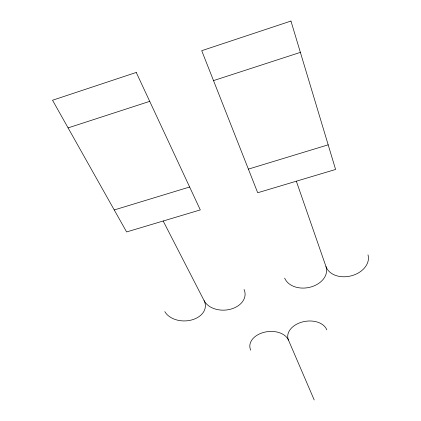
<?xml version="1.0" encoding="UTF-8"?>
<svg xmlns="http://www.w3.org/2000/svg" width="421" height="421" viewBox="0 0 421 421"><rect width="100%" height="100%" fill="white"/><g stroke="black" fill="none" stroke-linecap="round" stroke-linejoin="round"><path stroke-width="0.63" d="M68.086 127.895L149.718 101.35M213.51 80.611L300.378 52.372M114.244 209.953L189.629 187.003M248.39 169.116L328.18 144.824M163.174 221.014L204.106 300.647A21.166 15.34 -3.3 0 0 230.903 309.114A21.166 15.34 -3.3 0 0 244.048 289.469M250.758 350.172A19.782 13.435 -6.2 0 1 263.778 332.38A19.782 13.435 -6.2 0 1 288.474 340.11L314.203 399.95M296.337 181.198L325.97 266.551A21.834 16.04 -13.2 0 0 351.782 275.697A21.834 16.04 -13.2 0 0 367.986 254.794M325.97 266.551A21.545 15.851 -9.7 0 1 310.819 287.022A21.545 15.851 -9.7 0 1 284.664 278.107M204.106 300.647A21.061 15.035 -0.5 0 1 191.918 319.892A21.061 15.035 -0.5 0 1 164.816 311.635M288.474 340.11A19.961 13.625 -8.7 0 1 302.389 321.96A19.961 13.625 -8.7 0 1 326.785 329.885M136.246 72.444L52.541 100.245L126.61 231.945L200.307 209.911L136.246 72.444M290.958 21.05L201.722 50.694L257.705 192.75L335.59 169.463L290.958 21.05"/></g></svg>
